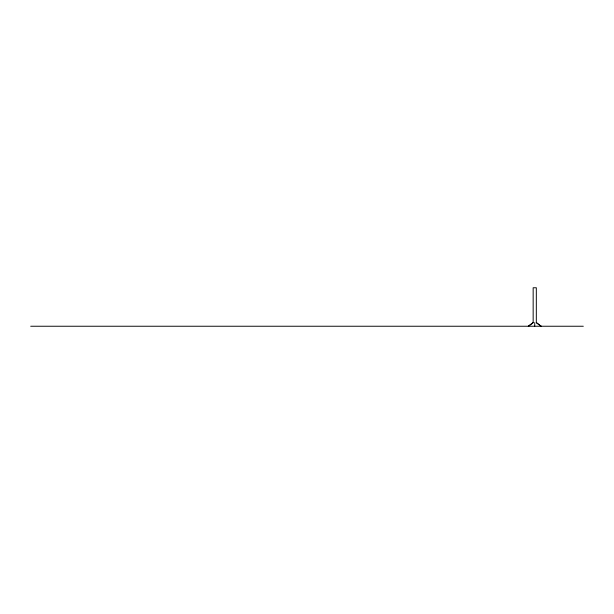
<?xml version="1.0" encoding="UTF-8"?>
<svg xmlns="http://www.w3.org/2000/svg" width="614" height="614" viewBox="0 0 614 614"><rect width="100%" height="100%" fill="white"/><g stroke="black" fill="none" stroke-linecap="round" stroke-linejoin="round"><path stroke-width="0.92" d="M533.159 322.619L528.339 326.241L533.159 322.619L533.159 287.759L536.321 287.759L536.321 322.619L541.134 326.241M30.7 326.241L583.3 326.241M536.321 322.619L541.149 326.241M534.74 322.619L534.74 326.241"/></g></svg>
